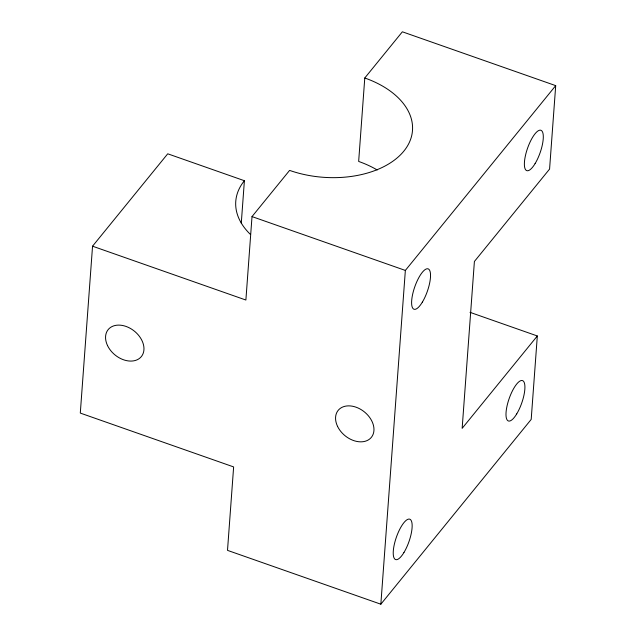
<?xml version="1.0" encoding="UTF-8"?>
<svg xmlns="http://www.w3.org/2000/svg" width="636" height="636" viewBox="0 0 636 636"><rect width="100%" height="100%" fill="white"/><g stroke="black" fill="none" stroke-linecap="round" stroke-linejoin="round"><path stroke-width="0.95" d="M250.179 234.191A85.526 53.241 4.2 0 1 244.399 180.719L167.729 153.801L92.546 246.196L80.295 413.082L233.635 466.919L227.505 550.363L380.845 604.2L531.195 419.41L537.325 335.967L470.004 312.332M241.275 223.18L244.399 180.719M537.325 335.967L462.149 428.362L474.4 261.476L549.576 169.081L555.705 85.637L402.365 31.8L364.778 77.997A85.526 53.241 4.2 0 1 403.86 151.114A85.526 53.241 4.2 0 1 289.603 170.392L252.015 216.59L245.886 300.033L92.546 246.196M364.778 77.997L358.656 161.441A85.526 53.241 4.2 0 1 377.212 169.979M380.845 604.2L405.355 270.427L555.705 85.637M252.015 216.59L405.355 270.427M535.099 163.587A21.386 6.67 -70.7 0 0 541.355 130.491A21.386 6.67 -70.7 0 0 525.09 157.291A21.386 6.67 -70.7 0 0 535.099 163.587M422.328 302.18A21.386 6.67 -70.7 0 0 428.592 269.084A21.386 6.67 -70.7 0 0 412.319 295.883A21.386 6.67 -70.7 0 0 422.328 302.18M516.71 413.917A21.386 6.67 -70.7 0 0 522.975 380.821A21.386 6.67 -70.7 0 0 506.701 407.62A21.386 6.67 -70.7 0 0 516.71 413.917M403.947 552.509A21.386 6.67 -70.7 0 0 410.212 519.413A21.386 6.67 -70.7 0 0 393.938 546.213A21.386 6.67 -70.7 0 0 403.947 552.509M337.549 426.366A21.386 15.344 39.1 0 0 370.748 438.029A21.386 15.344 39.1 0 0 355.985 407.167A21.386 15.344 39.1 0 0 337.549 426.366M107.548 345.618A21.386 15.344 39.1 0 0 140.747 357.273A21.386 15.344 39.1 0 0 125.984 326.411A21.386 15.344 39.1 0 0 107.548 345.618"/></g></svg>
